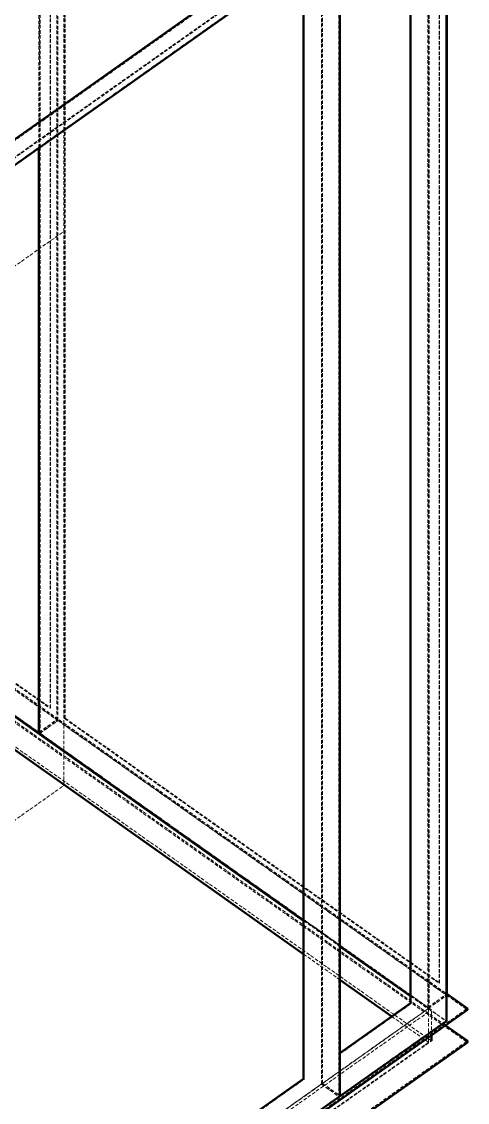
# Model space of a CAD drawing. Header units: millimetres. Extents: x 909 to 14018, y 345 to 10005.
# Drawn here: x 4110 to 4596, y 2032 to 3211 of the extents above; entities that cross this region are included whole.
import ezdxf

# ---------------------------------------------------------------- set-up
doc = ezdxf.new("R2010")
doc.units = ezdxf.units.MM
doc.linetypes.add('Hidden', pattern=[15, 5, -3, 5, -2])
for name, color, linetype, lineweight in [('Default', 7, 'Continuous', 50), ('Edges', 7, 'Hidden', 15), ('HiddenEdges', 2, 'Hidden', 15), ('HiddenSilhouettes', 2, 'Hidden', 15), ('HiddenWires', 7, 'Hidden', 15), ('Silhouettes', 7, 'Continuous', 50), ('Wires', 7, 'Hidden', 15)]:
    doc.layers.add(name, color=color, linetype=linetype, lineweight=lineweight)

# ---------------------------------------------------------------- blocks, each defined once
blk = doc.blocks.new('Isometric')
at = {"layer": 'Edges'}
for points in [[(1652.862101023555, -944.05472504566), (2081.156643861549, -1246.904741991557)], [(2134.048300181417, -1283.456267895958), (2236.720168091369, -1356.056251847089)], [(2134.048300181417, -1284.304795951216), (2236.720168091369, -1356.904779902348)], [(2236.720168091369, -1367.683262019641), (2237.568661702095, -1368.283237687516)], [(2262.741699796953, -1375.656252997966), (2287.914737891811, -1393.456281368841)], [(2134.048300181417, -1502.2562977296), (2287.914737891811, -1393.456281368841)], [(494.9747468305836, -2712.681110176294), (2319.310242291876, -1422.680934002112)], [(494.9747468305836, -2675.681105123236), (2266.984340484072, -1422.680934002112)], [(1327.946569628753, -2011.48327515093), (2082.005137472274, -1478.283275598308)], [(1327.946569628753, -2036.656273055881), (2107.178207935913, -1485.656222244196)], [(2107.178207935913, -1485.656222244196), (2132.35127839955, -1503.456273503258)]]:
    blk.add_lwpolyline(points, dxfattribs=at)
for points in [[(2287.914737891811, -1393.456281368841, 0), (2287.914737891811, 294.8316387566451, 0)], [(2262.741667428173, -1375.656230109779, 0), (2262.741667428173, 277.0315874975827, 0)], [(2237.568661702095, -1368.283237687516, 0), (2237.568661702095, 259.2315820148942, 0)], [(1327.098041457612, -383.7199620594552, 0), (2133.199772010275, 186.2801157849503, 0)], [(2132.35127839955, -1503.456273503258, 0), (2132.35127839955, 184.8316466222273, 0)], [(2133.199772010275, -1503.704825890642, 0), (2133.199772010275, 186.2801157849503, 0)], [(2107.178207935913, -1485.656222244196, 0), (2107.178207935913, 167.0315953631657, 0)], [(2082.005137472274, -1478.283275598308, 0), (2082.005137472274, 149.2315441041028, 0)], [(1697.056274847715, -509.0255058988876, 0), (1697.056274847715, -122.9684442418834, 0)], [(1697.904803018856, -975.0562013639708, 0), (1697.904803018856, -122.3684441361002, 0)], [(1697.056274847715, -848.3758019498505, 0), (1697.056274847715, -509.0255058988876, 0)], [(1697.056274847715, -975.3047293134457, 0), (1697.056274847715, -848.3758019498505, 0)], [(1652.862101023555, -943.2061969904014, 0), (1696.207738078616, -973.8561950727292, 0)], [(1697.056274847715, -976.1532573687043, 0), (1697.056274847715, -933.2133759625913, 0)], [(1697.904803018856, -975.0562013639708, 0), (2081.156643861549, -1246.056213936298, 0)], [(494.9747468305836, -2665.30496011528, 0), (2319.310242291876, -1375.304783941099, 0)], [(2134.048300181417, -1441.483197306524, 0), (2237.568661702095, -1368.283237687516, 0)], [(2134.048300181417, -1466.656195211475, 0), (2262.741667428173, -1375.656230109779, 0)], [(2081.156643861549, -1477.683299930432, 0), (2082.005137472274, -1478.283275598308, 0)], [(1327.946569628753, -2072.256375574005, 0), (2132.35127839955, -1503.456273503258, 0)]]:
    blk.add_polyline3d(points, dxfattribs=at)
at = {"layer": 'HiddenEdges'}
for points in [[(-466.690475583121, 592.5741650462401), (2319.310242291876, -1377.426103994952)], [(-492.8534264870232, 574.0741625197111), (2266.984340484072, -1377.426103994952)], [(-466.690475583121, 545.198014985227), (2319.310242291876, -1424.802254055965)], [(1327.098006391434, -372.9414935217355), (2081.156643861549, 160.25855526433)], [(1144.098771959834, -546.3046707252875), (1723.926332532803, -956.3047267186321)], [(1118.077207885471, -565.5532257074842), (1697.90476845844, -975.5532817008286)], [(1697.056274847715, -975.3047293134457), (1723.926332532803, -956.3047267186321)], [(1697.904803018856, -975.0562013639708), (1723.92636709322, -956.6561744370329)], [(1723.926332532803, -956.3047267186321), (2289.611757482041, -1356.304781346285)], [(1733.684440639876, -953.7981026357506), (1734.532934250601, -953.1981269678747)], [(1733.684440639876, -953.7981026357506), (2278.156662153518, -1338.798155214867)], [(1697.056274847715, -976.1532573687043), (1697.90476845844, -975.5532817008286)], [(1697.90476845844, -975.5532817008286), (2263.590193407678, -1375.553336328482)], [(2081.156643861549, -1246.056213936298), (2134.048300181417, -1283.456267895958)], [(2081.156643861549, -1246.904741991557), (2134.048300181417, -1284.304795951216)], [(2236.720168091369, -1356.056251847089), (2261.893163027854, -1373.856249700382)], [(2236.720168091369, -1356.904779902348), (2262.741667428173, -1375.304761052912)], [(2262.741699796953, -1375.304783941099), (2288.763263871317, -1393.704810868037)], [(494.9747468305836, -2674.802424767381), (2262.741699796953, -1424.802254055965)], [(1301.076477383248, -2055.304876808109), (2107.178207935913, -1485.304798963703)], [(2107.178207935913, -1485.304798963703), (2133.199772010275, -1503.704825890642)]]:
    blk.add_lwpolyline(points, dxfattribs=at)
for points in [[(1713.319730815005, -938.1981249193377, 0), (1713.319730815005, 730.5736157119645, 0)], [(1723.92636709322, -956.6561744370329, 0), (1723.92636709322, 731.6317456884531, 0)], [(1697.904803018856, -122.3684441361002, 0), (1697.904803018856, 713.2317187615149, 0)], [(1733.684440639876, -953.7981026357506, 0), (1733.684440639876, 714.9736379955516, 0)], [(1697.056274847715, -6.18224430581904e-05, 0), (1697.056274847715, 339.3502342285201, 0)], [(2279.005155764243, -1338.198179546991, 0), (2279.005155764243, 330.5735610843112, 0)], [(2262.741699796953, -1375.304783941099, 0), (2262.741699796953, 314.6801577344927, 0)], [(2107.178207935913, -1485.304798963703, 0), (2107.178207935913, 204.6801427118885, 0)], [(2133.199736944098, -1440.883270872092, 0), (2133.199736944098, 197.0585843226704, 0)], [(1697.056274847715, -122.9684442418834, 0), (1697.056274847715, -6.18224430581904e-05, 0)], [(1144.09880652025, -546.656118443688, 0), (1722.229302152979, -955.4561681457913, 0)], [(1153.856880066907, -543.798046642406, 0), (1712.47123720428, -938.7981005872136, 0)], [(1723.92636709322, -956.6561744370329, 0), (2287.914727102218, -1355.456222773445, 0)], [(2262.741699796953, -1376.153311996358, 0), (2262.741699796953, -1357.401246026295, 0)], [(2134.048230554823, -1441.483246539968, 0), (2134.048300181417, -1441.483197306524, 0)], [(2108.875229717779, -1484.456246470537, 0), (2134.048300181417, -1466.656195211475, 0)]]:
    blk.add_polyline3d(points, dxfattribs=at)
at = {"layer": 'HiddenSilhouettes'}
for points in [[(-466.690475583121, 594.6954851000928), (2289.611757482041, -1354.304781073147)], [(-466.690475583121, 547.3193350390793), (2287.31024948258, -1400.053518998532)], [(-492.8534264870232, 528.8193325125508), (2266.984340484072, -1422.680934002112)], [(1458.981382962892, -254.5127838606654), (2262.741699796953, 313.8316642396453)], [(1302.773499165115, -366.1684041894573), (2107.178207935913, 202.6316978812893)], [(1154.705373677632, -543.1980709745305), (1713.319730815005, -938.1981249193377)], [(1712.47123720428, -938.7981005872136), (1713.319730815005, -938.1981249193377)], [(1696.207738078616, -973.8561950727292), (1722.229302152979, -955.4561681457913)], [(1734.532934250601, -953.1981269678747), (2279.005155764243, -1338.198179546991)], [(2081.156643861549, -1247.753270046815), (2134.048300181417, -1285.153324006474)], [(2081.156643861549, -1296.402212106422), (2134.048300181417, -1333.802266066082)], [(2278.156662153518, -1338.798155214867), (2279.005155764243, -1338.198179546991)], [(2236.720168091369, -1357.753307957606), (2262.741699796953, -1376.153311996358)], [(2261.893163027854, -1373.856249700382), (2287.914727102218, -1355.456222773445)], [(2262.741699796953, -1375.304783941099), (2288.763263871317, -1356.90475701416)], [(494.9747468305836, -2625.304954652515), (2262.741667428173, -1375.304806829286)], [(2262.741699796953, -1376.153311996358), (2263.590193407678, -1375.553336328482)], [(2133.199736944098, -1440.883270872092), (2134.048300181417, -1440.283245970773)], [(2133.199736944098, -1440.883270872092), (2134.048230554823, -1441.483246539968)], [(2108.875229717779, -1484.456246470537), (2134.048300181417, -1502.2562977296)]]:
    blk.add_lwpolyline(points, dxfattribs=at)
for points in [[(1712.47123720428, -938.7981005872136, 0), (1712.47123720428, 729.9736400440893, 0)], [(1722.229302152979, -955.4561681457913, 0), (1722.229302152979, 732.8317519796947, 0)], [(1696.207738078616, -123.5684504273418, 0), (1696.207738078616, 713.4424337773294, 0)], [(1734.532934250601, -953.1981269678747, 0), (1734.532934250601, 715.5736136634277, 0)], [(2278.156662153518, -1338.798155214867, 0), (2278.156662153518, 329.9735854164355, 0)], [(2261.893163027854, -1373.856249700382, 0), (2261.893163027854, 314.4316704251032, 0)], [(2263.590193407678, -1375.553336328482, 0), (2263.590193407678, 314.0801820666175, 0)], [(2108.875229717779, -1484.456246470537, 0), (2108.875229717779, 203.8316736549482, 0)], [(1327.946500002159, -373.5414691896112, 0), (2082.005137472274, 159.6585795964543, 0)], [(1697.90476845844, -975.5532817008286, 0), (1697.90476845844, -933.2133759625913, 0)], [(494.9747468305836, -2630.426275116075, 0), (2266.984340484072, -1377.426103994952, 0)], [(2262.741699796953, -1424.802254055965, 0), (2262.741699796953, -1375.304783941099, 0)], [(2266.984340484072, -1414.426109048009, 0), (2266.984340484072, -1377.426103994952, 0)], [(2209.341712856656, -1387.042756018427, 0), (2262.741699796953, -1424.802254055965, 0)], [(2134.048300181417, -1441.483295773411, 0), (2134.048230554823, -1441.483246539968, 0)]]:
    blk.add_polyline3d(points, dxfattribs=at)
at = {"layer": 'HiddenWires'}
blk.add_polyline3d([(1732.411613907042, -97.96844082765529, 0), (1732.411613907042, 561.0499733166807, 0)], dxfattribs=at)
at = {"layer": 'Silhouettes'}
for points in [[(1301.076477383248, -365.3199351325175), (2107.178207935913, 204.6801427118885)], [(1652.862101023555, -944.9032531009182), (1697.056274847715, -976.1532573687043)], [(1697.056274847715, -975.3047293134457), (1739.482681718908, -1005.30473341052)], [(1697.056274847715, -976.1532573687043), (2081.156643861549, -1247.753270046815)], [(1652.862101023555, -993.5521951605258), (2081.156643861549, -1296.402212106422)], [(2134.048300181417, -1285.153324006474), (2236.720168091369, -1357.753307957606)], [(2134.048300181417, -1440.283245970773), (2236.720168091369, -1367.683262019641)], [(2288.763263871317, -1356.90475701416), (2289.611757482041, -1356.304781346285)], [(494.9747468305836, -2667.426280169133), (2319.310242291876, -1377.426103994952)], [(2133.199772010275, -1503.704825890642), (2288.763263871317, -1393.704810868037)], [(2287.31024948258, -1400.053518998532), (2319.310242291876, -1422.680934002112)], [(494.9747468305836, -2714.802430230146), (2319.310242291876, -1424.802254055965)], [(1327.098041457611, -2073.704903735047), (2133.199772010275, -1503.704825890642)]]:
    blk.add_lwpolyline(points, dxfattribs=at)
for points in [[(2289.611757482041, -1356.304781346285, 0), (2289.611757482041, 333.6801603293061, 0)], [(2288.763263871317, -1393.704810868037, 0), (2288.763263871317, 296.2801308075545, 0)], [(2236.720168091369, -1367.683262019641, 0), (2236.720168091369, 258.6316063470181, 0)], [(1327.946639255346, -383.9684062150768, 0), (2132.35127839955, 184.8316466222273, 0)], [(2134.048300181417, -1502.2562977296, 0), (2134.048300181417, 186.0316223958862, 0)], [(2081.156643861549, -1477.683299930432, 0), (2081.156643861549, 148.6315684362271, 0)], [(1696.207738078616, -973.8561950727292, 0), (1696.207738078616, -123.5684504273418, 0)], [(2134.048300181417, -1333.802266066082, 0), (2209.341712856656, -1387.042756018427, 0)], [(2289.611757482041, -1354.304781073147, 0), (2319.310242291876, -1375.304783941099, 0)], [(2319.310242291876, -1377.426103994952, 0), (2319.310242291876, -1375.304783941099, 0)], [(2266.984340484072, -1422.680934002112, 0), (2266.984340484072, -1414.426109048009, 0)], [(2319.310242291876, -1424.802254055965, 0), (2319.310242291876, -1422.680934002112, 0)], [(1327.946569628753, -2010.283323815179, 0), (2081.156643861549, -1477.683299930432, 0)]]:
    blk.add_polyline3d(points, dxfattribs=at)
at = {"layer": 'Wires'}
for points in [[(1327.946569628753, -531.0516617682185), (1732.411613907042, -245.0516471473543)], [(1327.946569628753, -1337.153282232253), (1732.411613907042, -1051.153267611389)]]:
    blk.add_lwpolyline(points, dxfattribs=at)
for points in [[(1732.411613907042, -245.0516471473543, 0), (1732.411613907042, -97.96844082765529, 0)], [(1732.411613907042, -1051.153267611389, 0), (1732.411613907042, -245.0516471473543, 0)]]:
    blk.add_polyline3d(points, dxfattribs=at)

msp = doc.modelspace()

# ---------------------------------------------------------------- block references
at = {"layer": 'Default', "xscale": 0.75, "yscale": 0.75, "zscale": 0.75}
msp.add_blockref('Isometric', (2856.5, 3166), dxfattribs=at)

doc.saveas('drawing.dxf')
